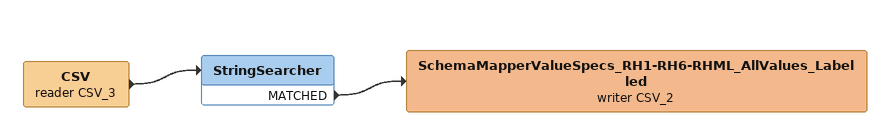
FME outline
CSV (reader CSV_3)
    -> StringSearcher
StringSearcher
    MATCHED -> SchemaMapperValueSpecs_RH1-RH6-RHML_AllValues_Labelled (writer CSV_2)
SchemaMapperValueSpecs_RH1-RH6-RHML_AllValues_Labelled (writer CSV_2)
